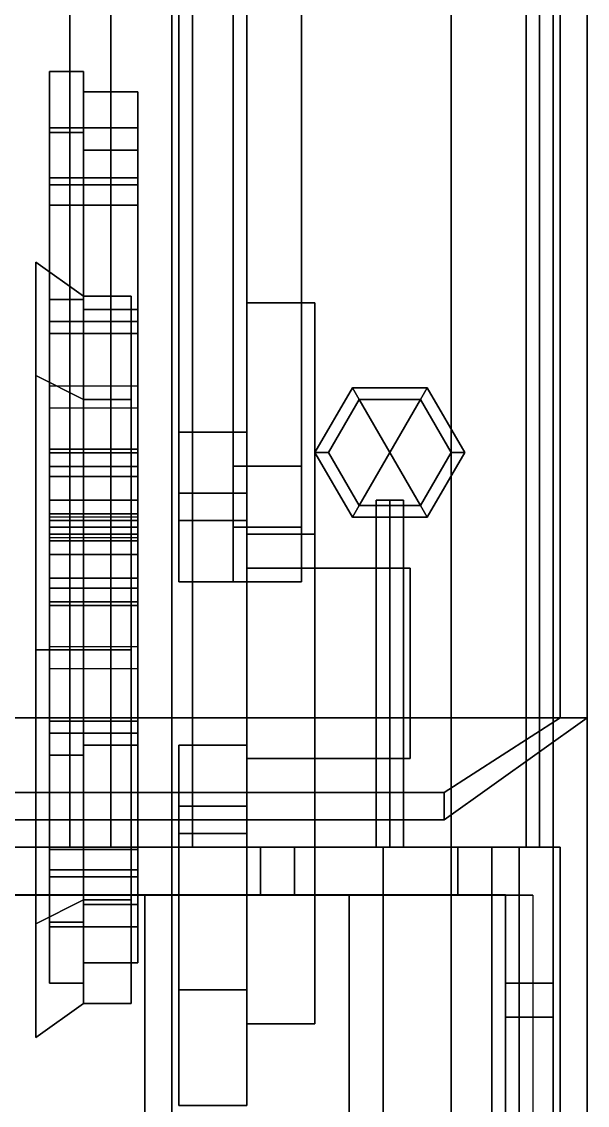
# Model space of a CAD drawing. Header units: millimetres. Extents: x -1.5 to 3, y -6.1 to 15.5.
# Drawn here: x 0.669 to 1.5, y -3.67 to -2.077 of the extents above; entities that cross this region are included whole.
import ezdxf

# ---------------------------------------------------------------- set-up
doc = ezdxf.new("R2010")
doc.units = ezdxf.units.MM
doc.layers.add('bars', color=3, linetype='Continuous')
doc.layers.add('wheels', color=2, linetype='Continuous')

msp = doc.modelspace()

# ---------------------------------------------------------------- linework, layer by layer
for points in [[(1.45, 5.07, 1.98), (1.45, -3.29, 1.98), (-1.45, -3.29, 1.98), (-1.45, 5.07, 1.98)], [(-1.45, 5.07, 2.07), (-1.45, -3.29, 2.07), (1.45, -3.29, 2.07), (1.45, 5.07, 2.07)], [(1.45, -3.29, 2.07), (1.45, -3.29, 1.98), (1.45, 5.07, 1.98), (1.45, 5.07, 2.07)], [(1.43, 4.59, 2.46), (1.41, 4.57, 2.44), (1.41, -3.29, 2.44), (1.43, -3.29, 2.46)], [(1.43, 4.59, 2.91), (1.41, 4.57, 2.89), (1.41, -3.29, 2.89), (1.43, -3.29, 2.91)], [(1.45, 4.57, 2.44), (1.43, 4.59, 2.46), (1.43, -3.29, 2.46), (1.45, -3.29, 2.44)], [(1.45, 4.57, 2.89), (1.43, 4.59, 2.91), (1.43, -3.29, 2.91), (1.45, -3.29, 2.89)], [(1.41, 4.57, 2.44), (1.43, 4.55, 2.42), (1.43, -3.29, 2.42), (1.41, -3.29, 2.44)], [(1.41, 4.57, 2.89), (1.43, 4.55, 2.87), (1.43, -3.29, 2.87), (1.41, -3.29, 2.89)], [(1.43, 4.55, 2.42), (1.45, 4.57, 2.44), (1.45, -3.29, 2.44), (1.43, -3.29, 2.42)], [(1.43, 4.55, 2.87), (1.45, 4.57, 2.89), (1.45, -3.29, 2.89), (1.43, -3.29, 2.87)], [(1.3, 3.9, -16.08), (1.3, -3.68, -16.08), (1.5, -3.88, -16.08), (1.5, 4.1, -16.08)], [(1.5, 4.1, -16.4), (1.5, -3.88, -16.4), (1.3, -3.68, -16.4), (1.3, 3.9, -16.4)], [(1.5, -3.88, -16.08), (1.5, -3.88, -16.4), (1.5, 4.1, -16.4), (1.5, 4.1, -16.08)], [(1.3, 3.9, -16.4), (1.3, -3.68, -16.4), (1.3, -3.68, -16.08), (1.3, 3.9, -16.08)], [(1.5, 3.27, -16.08), (1.5, -3.1, -16.08), (-1.5, -3.1, -16.08), (-1.5, 3.27, -16.08)], [(1.46, 3.27, -14.74), (-1.46, 3.27, -14.74), (-1.46, -3.1, -14.74), (1.46, -3.1, -14.74)], [(1.46, 3.27, -14.74), (1.46, -3.1, -14.74), (1.46, -3.1, -14.44), (1.46, 3.27, -14.44)], [(1.5, -3.1, -14.44), (1.5, -3.1, -16.08), (1.5, 3.27, -16.08), (1.5, 3.27, -14.44)], [(0.9, -1.34, -16.42), (0.9, -2.9, -16.42), (1, -2.9, -16.42), (1, -1.34, -16.42)], [(-0.74, -1.52, 3.91), (-0.74, -3.29, 3.91), (0.74, -3.29, 3.91), (0.74, -1.52, 3.91)], [(0.74, -3.29, 3.91), (0.8, -3.29, 3.88), (0.8, -1.52, 3.88), (0.74, -1.52, 3.91)], [(0.8, -1.52, 3.88), (0.8, -3.29, 3.88), (0.89, -3.29, 3.77), (0.89, -1.52, 3.77)], [(0.89, -3.29, 3.77), (0.92, -3.29, 3.67), (0.92, -1.52, 3.67), (0.89, -1.52, 3.77)], [(0.92, -3.29, 3.67), (0.92, -3.29, 2.07), (0.92, -1.52, 2.07), (0.92, -1.52, 3.67)], [(0.9, -1.56, -16.87), (0.9, -2.68, -16.87), (0.9, -2.68, -16.42), (0.9, -1.56, -16.42)], [(1, -1.56, -16.87), (1, -2.68, -16.87), (0.9, -2.68, -16.87), (0.9, -1.56, -16.87)], [(1, -2.68, -16.42), (1, -2.68, -16.87), (1, -1.56, -16.87), (1, -1.56, -16.42)], [(1.46, -1.57, -14.44), (1.46, -3.1, -14.44), (1.5, -3.1, -14.44), (1.5, -1.57, -14.44)], [(1.1, -2.83, -16.45), (1.1, -2.49, -16.45), (1, -2.49, -16.45), (1, -2.83, -16.45)], [(1, -2.83, -16.57), (1, -2.49, -16.51), (1.1, -2.49, -16.51), (1.1, -2.83, -16.57)], [(1.1, -2.49, -16.45), (1.1, -2.49, -16.51), (1, -2.49, -16.51), (1, -2.49, -16.45)], [(1.1, -2.83, -16.57), (1.1, -2.49, -16.51), (1.1, -2.49, -16.45), (1.1, -2.83, -16.45)], [(1.155, -2.6147, 2.4), (1.1, -2.71, 2.4), (1.1, -2.71, 2.66), (1.155, -2.6147, 2.66)], [(1.12, -2.71, 2.71), (1.165, -2.6321, 2.71), (1.155, -2.6147, 2.66), (1.1, -2.71, 2.66)], [(1.165, -2.6321, 2.35), (1.12, -2.71, 2.35), (1.1, -2.71, 2.4), (1.155, -2.6147, 2.4)], [(1.265, -2.6147, 2.4), (1.155, -2.6147, 2.4), (1.155, -2.6147, 2.66), (1.265, -2.6147, 2.66)], [(1.165, -2.6321, 2.71), (1.255, -2.6321, 2.71), (1.265, -2.6147, 2.66), (1.155, -2.6147, 2.66)], [(1.255, -2.6321, 2.35), (1.165, -2.6321, 2.35), (1.155, -2.6147, 2.4), (1.265, -2.6147, 2.4)], [(1.255, -2.6321, 2.71), (1.3, -2.71, 2.71), (1.32, -2.71, 2.66), (1.265, -2.6147, 2.66)], [(1.3, -2.71, 2.35), (1.255, -2.6321, 2.35), (1.265, -2.6147, 2.4), (1.32, -2.71, 2.4)], [(1.32, -2.71, 2.4), (1.265, -2.6147, 2.4), (1.265, -2.6147, 2.66), (1.32, -2.71, 2.66)], [(1.165, -2.6321, 2.71), (1.12, -2.71, 2.71), (1.12, -2.71, 2.83), (1.165, -2.6321, 2.83)], [(1.165, -2.6321, 1.39), (1.12, -2.71, 1.39), (1.12, -2.71, 2.35), (1.165, -2.6321, 2.35)], [(1.165, -2.7879, 2.83), (1.255, -2.6321, 2.83), (1.165, -2.6321, 2.83), (1.12, -2.71, 2.83)], [(1.165, -2.7879, 1.39), (1.12, -2.71, 1.39), (1.165, -2.6321, 1.39), (1.255, -2.7879, 1.39)], [(1.255, -2.6321, 2.71), (1.165, -2.6321, 2.71), (1.165, -2.6321, 2.83), (1.255, -2.6321, 2.83)], [(1.255, -2.6321, 1.39), (1.165, -2.6321, 1.39), (1.165, -2.6321, 2.35), (1.255, -2.6321, 2.35)], [(1.255, -2.7879, 2.83), (1.3, -2.71, 2.83), (1.255, -2.6321, 2.83), (1.165, -2.7879, 2.83)], [(1.255, -2.7879, 1.39), (1.165, -2.6321, 1.39), (1.255, -2.6321, 1.39), (1.3, -2.71, 1.39)], [(1.3, -2.71, 2.71), (1.255, -2.6321, 2.71), (1.255, -2.6321, 2.83), (1.3, -2.71, 2.83)], [(1.3, -2.71, 1.39), (1.255, -2.6321, 1.39), (1.255, -2.6321, 2.35), (1.3, -2.71, 2.35)], [(0.9, -2.68, -16.42), (0.9, -2.68, -16.87), (0.9, -2.77, -16.93), (0.9, -2.77, -16.42)], [(0.9, -2.77, -16.93), (0.9, -2.68, -16.87), (1, -2.68, -16.87), (1, -2.77, -16.93)], [(1, -2.77, -16.93), (1, -2.68, -16.87), (1, -2.68, -16.42), (1, -2.77, -16.42)], [(1.1, -2.71, 2.4), (1.155, -2.8053, 2.4), (1.155, -2.8053, 2.66), (1.1, -2.71, 2.66)], [(1.165, -2.7879, 2.71), (1.12, -2.71, 2.71), (1.1, -2.71, 2.66), (1.155, -2.8053, 2.66)], [(1.12, -2.71, 2.35), (1.165, -2.7879, 2.35), (1.155, -2.8053, 2.4), (1.1, -2.71, 2.4)], [(1.12, -2.71, 2.71), (1.165, -2.7879, 2.71), (1.165, -2.7879, 2.83), (1.12, -2.71, 2.83)], [(1.12, -2.71, 1.39), (1.165, -2.7879, 1.39), (1.165, -2.7879, 2.35), (1.12, -2.71, 2.35)], [(1.255, -2.7879, 2.71), (1.3, -2.71, 2.71), (1.3, -2.71, 2.83), (1.255, -2.7879, 2.83)], [(1.3, -2.71, 2.71), (1.255, -2.7879, 2.71), (1.265, -2.8053, 2.66), (1.32, -2.71, 2.66)], [(1.255, -2.7879, 1.39), (1.3, -2.71, 1.39), (1.3, -2.71, 2.35), (1.255, -2.7879, 2.35)], [(1.255, -2.7879, 2.35), (1.3, -2.71, 2.35), (1.32, -2.71, 2.4), (1.265, -2.8053, 2.4)], [(1.265, -2.8053, 2.4), (1.32, -2.71, 2.4), (1.32, -2.71, 2.66), (1.265, -2.8053, 2.66)], [(0.9, -2.77, -16.42), (0.9, -2.77, -16.93), (0.9, -2.81, -17.02), (0.9, -2.81, -16.42)], [(0.9, -2.81, -17.02), (0.9, -2.77, -16.93), (1, -2.77, -16.93), (1, -2.81, -17.02)], [(1, -2.81, -17.02), (1, -2.77, -16.93), (1, -2.77, -16.42), (1, -2.81, -16.42)], [(1.21, -2.78, 2.77), (1.19, -2.78, 2.75), (1.19, -3.29, 2.75), (1.21, -3.29, 2.77)], [(1.19, -2.78, 2.75), (1.21, -2.78, 2.73), (1.21, -3.29, 2.73), (1.19, -3.29, 2.75)], [(1.23, -2.78, 2.75), (1.21, -2.78, 2.77), (1.21, -3.29, 2.77), (1.23, -3.29, 2.75)], [(1.21, -2.78, 2.73), (1.23, -2.78, 2.75), (1.23, -3.29, 2.75), (1.21, -3.29, 2.73)], [(1.255, -2.7879, 2.71), (1.165, -2.7879, 2.71), (1.155, -2.8053, 2.66), (1.265, -2.8053, 2.66)], [(1.165, -2.7879, 2.35), (1.255, -2.7879, 2.35), (1.265, -2.8053, 2.4), (1.155, -2.8053, 2.4)], [(1.165, -2.7879, 2.71), (1.255, -2.7879, 2.71), (1.255, -2.7879, 2.83), (1.165, -2.7879, 2.83)], [(1.165, -2.7879, 1.39), (1.255, -2.7879, 1.39), (1.255, -2.7879, 2.35), (1.165, -2.7879, 2.35)], [(0.9, -2.81, -16.42), (0.9, -2.81, -17.02), (0.9, -2.9, -17.02), (0.9, -2.9, -16.42)], [(0.9, -2.9, -17.02), (0.9, -2.81, -17.02), (1, -2.81, -17.02), (1, -2.9, -17.02)], [(1, -2.9, -17.02), (1, -2.81, -17.02), (1, -2.81, -16.42), (1, -2.9, -16.42)], [(1.155, -2.8053, 2.4), (1.265, -2.8053, 2.4), (1.265, -2.8053, 2.66), (1.155, -2.8053, 2.66)], [(1, -2.83, -16.45), (1, -3.21, -16.45), (1.1, -3.21, -16.45), (1.1, -2.83, -16.45)], [(1.1, -2.83, -16.57), (1.1, -3.21, -16.57), (1, -3.21, -16.57), (1, -2.83, -16.57)], [(1.1, -3.21, -16.45), (1.1, -3.21, -16.57), (1.1, -2.83, -16.57), (1.1, -2.83, -16.45)], [(1.24, -2.88, -16.57), (1.24, -2.88, -16.75), (1, -2.88, -16.88), (1, -2.88, -16.57)], [(1.24, -2.88, -16.75), (1.24, -3.16, -16.75), (1, -3.16, -16.88), (1, -2.88, -16.88)], [(1.1, -2.88, -16.57), (1.1, -3.16, -16.57), (1.24, -3.16, -16.57), (1.24, -2.88, -16.57)], [(1.24, -3.16, -16.57), (1.24, -3.16, -16.75), (1.24, -2.88, -16.75), (1.24, -2.88, -16.57)], [(0.9, -2.9, -16.42), (0.9, -2.9, -17.02), (1, -2.9, -17.02), (1, -2.9, -16.42)], [(1.5, -3.1, -16.08), (1.29, -3.25, -16.08), (-1.29, -3.25, -16.08), (-1.5, -3.1, -16.08)], [(1.46, -3.1, -14.74), (-1.46, -3.1, -14.74), (-1.29, -3.21, -14.74), (1.29, -3.21, -14.74)], [(1.29, -3.25, -14.44), (1.29, -3.25, -16.08), (1.5, -3.1, -16.08), (1.5, -3.1, -14.44)], [(1.46, -3.1, -14.44), (1.46, -3.1, -14.74), (1.29, -3.21, -14.74), (1.29, -3.21, -14.44)], [(1.29, -3.25, -14.44), (1.5, -3.1, -14.44), (1.46, -3.1, -14.44), (1.29, -3.21, -14.44)], [(1, -3.14, -16.42), (1, -3.14, -17.02), (0.9, -3.14, -17.02), (0.9, -3.14, -16.42)], [(0.9, -3.14, -17.02), (0.9, -3.23, -17.02), (0.9, -3.23, -16.42), (0.9, -3.14, -16.42)], [(1, -3.14, -17.02), (1, -3.23, -17.02), (0.9, -3.23, -17.02), (0.9, -3.14, -17.02)], [(0.9, -3.14, -16.42), (0.9, -3.27, -16.42), (1, -3.27, -16.42), (1, -3.14, -16.42)], [(1, -3.23, -16.42), (1, -3.23, -17.02), (1, -3.14, -17.02), (1, -3.14, -16.42)], [(1, -3.16, -16.57), (1, -3.16, -16.88), (1.24, -3.16, -16.75), (1.24, -3.16, -16.57)], [(-1.29, -3.25, -14.44), (1.29, -3.25, -14.44), (1.29, -3.21, -14.44), (-1.29, -3.21, -14.44)], [(1.29, -3.21, -14.44), (1.29, -3.21, -14.74), (-1.29, -3.21, -14.74), (-1.29, -3.21, -14.44)], [(1.1, -3.21, -16.57), (1.1, -3.55, -16.51), (1, -3.55, -16.51), (1, -3.21, -16.57)], [(1, -3.21, -16.45), (1, -3.55, -16.45), (1.1, -3.55, -16.45), (1.1, -3.21, -16.45)], [(1.1, -3.55, -16.45), (1.1, -3.55, -16.51), (1.1, -3.21, -16.57), (1.1, -3.21, -16.45)], [(0.9, -3.23, -17.02), (0.9, -3.27, -16.93), (0.9, -3.27, -16.42), (0.9, -3.23, -16.42)], [(1, -3.23, -17.02), (1, -3.27, -16.93), (0.9, -3.27, -16.93), (0.9, -3.23, -17.02)], [(1, -3.27, -16.42), (1, -3.27, -16.93), (1, -3.23, -17.02), (1, -3.23, -16.42)], [(-1.29, -3.25, -14.44), (-1.29, -3.25, -16.08), (1.29, -3.25, -16.08), (1.29, -3.25, -14.44)], [(0.9, -3.27, -16.93), (0.9, -3.5, -16.8), (0.9, -3.5, -16.46), (0.9, -3.27, -16.42)], [(1, -3.27, -16.93), (1, -3.5, -16.8), (0.9, -3.5, -16.8), (0.9, -3.27, -16.93)], [(0.9, -3.27, -16.42), (0.9, -3.5, -16.46), (1, -3.5, -16.46), (1, -3.27, -16.42)], [(1, -3.5, -16.46), (1, -3.5, -16.8), (1, -3.27, -16.93), (1, -3.27, -16.42)], [(1.45, -3.29, 1.98), (1.45, -3.29, 1.87), (-1.45, -3.29, 1.87), (-1.45, -3.29, 1.98)], [(1.45, -3.29, 1.87), (1.45, -5.18, 1.87), (-1.45, -5.18, 1.87), (-1.45, -3.29, 1.87)], [(0.89, -3.29, 4.33), (1.2, -3.29, 4.1), (-1.2, -3.29, 4.1), (-0.89, -3.29, 4.33)], [(-0.74, -3.29, 3.91), (-1.2, -3.29, 4.1), (1.2, -3.29, 4.1), (0.74, -3.29, 3.91)], [(0.56, -3.29, 4.47), (0.89, -3.29, 4.33), (-0.89, -3.29, 4.33), (-0.56, -3.29, 4.47)], [(0.56, -3.29, 4.47), (0.56, -6.01, 4.47), (0.89, -6.01, 4.33), (0.89, -3.29, 4.33)], [(1.2, -3.29, 4.1), (0.8, -3.29, 3.88), (0.74, -3.29, 3.91), (1.2, -3.29, 4.1)], [(1.2, -3.29, 4.1), (1.4, -3.29, 3.89), (0.89, -3.29, 3.77), (0.8, -3.29, 3.88)], [(0.89, -3.29, 4.33), (0.89, -6.01, 4.33), (1.2, -6.01, 4.1), (1.2, -3.29, 4.1)], [(1.4, -3.29, 3.89), (1.45, -3.29, 3.74), (0.92, -3.29, 3.67), (0.89, -3.29, 3.77)], [(1.02, -3.29, 3.6), (1.02, -3.29, 2.95), (0.92, -3.29, 2.95), (0.92, -3.29, 3.67)], [(1.45, -3.29, 3.74), (1.45, -3.29, 3.6), (0.92, -3.29, 3.6), (0.92, -3.29, 3.67)], [(1.45, -3.29, 2.95), (1.45, -3.29, 2.07), (0.92, -3.29, 2.07), (0.92, -3.29, 2.95)], [(1.02, -3.29, 3.02), (1.02, -3.29, 3.53), (1.02, -3.36, 3.53), (1.02, -3.36, 3.02)], [(1.02, -3.29, 3.02), (1.07, -3.29, 2.95), (1.02, -3.29, 2.95), (1.02, -3.29, 3.02)], [(1.02, -3.36, 3.02), (1.07, -3.36, 2.95), (1.07, -3.29, 2.95), (1.02, -3.29, 3.02)], [(1.02, -3.29, 3.53), (1.07, -3.29, 3.6), (1.07, -3.36, 3.6), (1.02, -3.36, 3.53)], [(1.02, -3.29, 3.53), (1.02, -3.29, 3.6), (1.07, -3.29, 3.6), (1.02, -3.29, 3.53)], [(1.31, -3.29, 2.95), (1.07, -3.29, 2.95), (1.07, -3.36, 2.95), (1.31, -3.36, 2.95)], [(1.07, -3.29, 3.6), (1.31, -3.29, 3.6), (1.31, -3.36, 3.6), (1.07, -3.36, 3.6)], [(1.2, -3.29, 4.1), (1.2, -6.01, 4.1), (1.4, -6.01, 3.89), (1.4, -3.29, 3.89)], [(1.36, -3.29, 3.02), (1.36, -3.29, 2.95), (1.31, -3.29, 2.95), (1.36, -3.29, 3.02)], [(1.36, -3.29, 3.02), (1.31, -3.29, 2.95), (1.31, -3.36, 2.95), (1.36, -3.36, 3.02)], [(1.36, -3.36, 3.53), (1.31, -3.36, 3.6), (1.31, -3.29, 3.6), (1.36, -3.29, 3.53)], [(1.36, -3.29, 3.53), (1.31, -3.29, 3.6), (1.36, -3.29, 3.6), (1.36, -3.29, 3.53)], [(1.36, -3.36, 3.53), (1.36, -3.29, 3.53), (1.36, -3.29, 3.02), (1.36, -3.36, 3.02)], [(1.36, -3.29, 2.95), (1.36, -3.29, 3.6), (1.45, -3.29, 3.6), (1.45, -3.29, 2.95)], [(1.4, -3.29, 3.89), (1.4, -6.01, 3.89), (1.46, -6.01, 3.74), (1.46, -3.29, 3.74)], [(1.4, -3.29, 3.89), (1.46, -3.29, 3.74), (1.45, -3.29, 3.74), (1.4, -3.29, 3.89)], [(1.45, -3.29, 1.87), (1.45, -3.29, 2.97), (1.45, -5.18, 2.97), (1.45, -5.18, 1.87)], [(1.45, -3.29, 3.62), (1.45, -3.29, 3.74), (1.45, -5.18, 3.74), (1.45, -5.18, 3.62)], [(1.45, -3.29, 2.97), (1.45, -3.29, 3.62), (1.45, -3.49, 3.62), (1.45, -3.49, 2.97)], [(1.46, -6.01, 3.74), (1.45, -5.18, 3.74), (1.45, -3.29, 3.74), (1.46, -3.29, 3.74)], [(-1.36, -3.3607, 3.89), (-1.42, -3.3607, 3.74), (1.42, -3.3607, 3.74), (1.36, -3.3607, 3.89)], [(-1.38, -3.36, 1.94), (-1.38, -5.18, 1.94), (1.38, -5.18, 1.94), (1.38, -3.36, 1.94)], [(1.38, -3.36, 1.94), (1.38, -3.36, 2.95), (-1.38, -3.36, 2.95), (-1.38, -3.36, 1.94)], [(1.38, -3.36, 3.6), (1.38, -3.36, 3.74), (-1.38, -3.36, 3.74), (-1.38, -3.36, 3.6)], [(-1.15, -3.3607, 4.1), (-1.36, -3.3607, 3.89), (1.36, -3.3607, 3.89), (1.15, -3.3607, 4.1)], [(-0.85, -3.3607, 4.31), (-1.15, -3.3607, 4.1), (1.15, -3.3607, 4.1), (0.85, -3.3607, 4.31)], [(1.02, -3.36, 2.95), (1.02, -3.36, 3.6), (-1.02, -3.36, 3.6), (-1.02, -3.36, 2.95)], [(-0.54, -3.3607, 4.44), (-0.85, -3.3607, 4.31), (0.85, -3.3607, 4.31), (0.54, -3.3607, 4.44)], [(0.85, -3.3607, 4.31), (0.85, -6.01, 4.31), (0.54, -6.01, 4.44), (0.54, -3.3607, 4.44)], [(1.15, -3.3607, 4.1), (1.15, -6.01, 4.1), (0.85, -6.01, 4.31), (0.85, -3.3607, 4.31)], [(1.02, -3.36, 3.02), (1.02, -3.36, 2.95), (1.07, -3.36, 2.95), (1.02, -3.36, 3.02)], [(1.02, -3.36, 3.53), (1.07, -3.36, 3.6), (1.02, -3.36, 3.6), (1.02, -3.36, 3.53)], [(1.36, -3.3607, 3.89), (1.36, -6.01, 3.89), (1.15, -6.01, 4.1), (1.15, -3.3607, 4.1)], [(1.36, -3.36, 3.02), (1.31, -3.36, 2.95), (1.36, -3.36, 2.95), (1.36, -3.36, 3.02)], [(1.36, -3.36, 3.53), (1.36, -3.36, 3.6), (1.31, -3.36, 3.6), (1.36, -3.36, 3.53)], [(1.38, -3.36, 2.95), (1.38, -3.36, 3.6), (1.36, -3.36, 3.6), (1.36, -3.36, 2.95)], [(1.42, -3.3607, 3.74), (1.42, -6.01, 3.74), (1.36, -6.01, 3.89), (1.36, -3.3607, 3.89)], [(1.38, -5.18, 1.94), (1.38, -5.18, 2.97), (1.38, -3.36, 2.97), (1.38, -3.36, 1.94)], [(1.38, -5.18, 3.62), (1.38, -5.18, 3.74), (1.38, -3.36, 3.74), (1.38, -3.36, 3.62)], [(1.38, -3.49, 2.97), (1.38, -3.49, 3.62), (1.38, -3.36, 3.62), (1.38, -3.36, 2.97)], [(0.9, -3.5, -16.46), (0.9, -3.5, -16.8), (0.9, -3.67, -16.76), (0.9, -3.67, -16.5)], [(0.9, -3.67, -16.76), (0.9, -3.5, -16.8), (1, -3.5, -16.8), (1, -3.67, -16.76)], [(1, -3.67, -16.5), (1, -3.5, -16.46), (0.9, -3.5, -16.46), (0.9, -3.67, -16.5)], [(1, -3.67, -16.76), (1, -3.5, -16.8), (1, -3.5, -16.46), (1, -3.67, -16.5)], [(1.45, -3.49, 3.04), (1.45, -3.49, 3.55), (1.38, -3.49, 3.55), (1.38, -3.49, 3.04)], [(1.38, -3.49, 3.55), (1.38, -3.54, 3.62), (1.38, -3.49, 3.62), (1.38, -3.49, 3.55)], [(1.45, -3.49, 3.55), (1.45, -3.54, 3.62), (1.38, -3.54, 3.62), (1.38, -3.49, 3.55)], [(1.38, -3.49, 3.04), (1.38, -3.49, 2.97), (1.38, -3.54, 2.97), (1.38, -3.49, 3.04)], [(1.38, -3.49, 3.04), (1.38, -3.54, 2.97), (1.45, -3.54, 2.97), (1.45, -3.49, 3.04)], [(1.45, -3.49, 3.55), (1.45, -3.49, 3.62), (1.45, -3.54, 3.62), (1.45, -3.49, 3.55)], [(1.45, -3.49, 3.04), (1.45, -3.54, 2.97), (1.45, -3.49, 2.97), (1.45, -3.49, 3.04)], [(1, -3.55, -16.45), (1, -3.55, -16.51), (1.1, -3.55, -16.51), (1.1, -3.55, -16.45)], [(1.45, -4.03, 2.97), (1.45, -3.54, 2.97), (1.38, -3.54, 2.97), (1.38, -4.03, 2.97)], [(1.45, -3.54, 3.62), (1.45, -4.03, 3.62), (1.38, -4.03, 3.62), (1.38, -3.54, 3.62)]]:
    msp.add_3dface(points)
at = {"layer": 'bars'}
for points in [[(0.98, -1.47, 0.2), (0.98, -2.73, 0.2), (0.98, -2.73, 0.31), (0.98, -1.47, 0.31)], [(0.98, -1.47, 0.31), (0.98, -2.73, 0.31), (1.08, -2.73, 0.31), (1.08, -1.47, 0.31)], [(1.08, -1.47, 0.2), (1.08, -2.73, 0.2), (0.98, -2.73, 0.2), (0.98, -1.47, 0.2)], [(1.08, -2.73, 0.31), (1.08, -2.73, 0.2), (1.08, -1.47, 0.2), (1.08, -1.47, 0.31)], [(0.98, -2.73, 0.2), (0.98, -2.82, 0.17), (0.98, -2.82, 0.34), (0.98, -2.73, 0.31)], [(1.08, -2.73, 0.2), (1.08, -2.82, 0.17), (0.98, -2.82, 0.17), (0.98, -2.73, 0.2)], [(0.98, -2.73, 0.31), (0.98, -2.82, 0.34), (1.08, -2.82, 0.34), (1.08, -2.73, 0.31)], [(1.08, -2.82, 0.34), (1.08, -2.82, 0.17), (1.08, -2.73, 0.2), (1.08, -2.73, 0.31)], [(0.98, -2.9, 0.31), (0.98, -2.82, 0.34), (0.98, -2.82, 0.17), (0.98, -2.9, 0.2)], [(0.98, -2.9, 0.2), (0.98, -2.82, 0.17), (1.08, -2.82, 0.17), (1.08, -2.9, 0.2)], [(1.08, -2.9, 0.31), (1.08, -2.82, 0.34), (0.98, -2.82, 0.34), (0.98, -2.9, 0.31)], [(1.08, -2.82, 0.17), (1.08, -2.82, 0.34), (1.08, -2.9, 0.31), (1.08, -2.9, 0.2)], [(1.08, -2.9, 0.2), (1.08, -2.9, 0.31), (0.98, -2.9, 0.31), (0.98, -2.9, 0.2)]]:
    msp.add_3dface(points, dxfattribs=at)
at = {"layer": 'wheels'}
for points in [[(0.71, -2.15, 0.65), (0.71, -2.2398, 0.985), (0.76, -2.2398, 0.985), (0.76, -2.15, 0.65)], [(0.71, -2.2327, 0.6601), (0.71, -2.3064, 0.9349), (0.71, -2.2398, 0.985), (0.71, -2.15, 0.65)], [(0.71, -2.2398, 0.315), (0.71, -2.15, 0.65), (0.76, -2.15, 0.65), (0.76, -2.2398, 0.315)], [(0.71, -2.3064, 0.3651), (0.71, -2.2327, 0.6399), (0.71, -2.15, 0.65), (0.71, -2.2398, 0.315)], [(0.71, -2.2327, 0.6399), (0.71, -2.2327, 0.6601), (0.71, -2.15, 0.65)], [(0.76, -2.15, 0.65), (0.76, -2.2398, 0.985), (0.76, -2.2657, 0.97), (0.76, -2.18, 0.65)], [(0.76, -2.2398, 0.315), (0.76, -2.15, 0.65), (0.76, -2.18, 0.65), (0.76, -2.2657, 0.33)], [(0.76, -2.18, 0.65), (0.76, -2.2657, 0.97), (0.84, -2.2657, 0.97), (0.84, -2.18, 0.65)], [(0.76, -2.2657, 0.33), (0.76, -2.18, 0.65), (0.84, -2.18, 0.65), (0.84, -2.2657, 0.33)], [(0.84, -2.18, 0.65), (0.84, -2.2657, 0.97), (0.84, -2.3064, 0.9349), (0.84, -2.2327, 0.6601)], [(0.84, -2.2657, 0.33), (0.84, -2.18, 0.65), (0.84, -2.2327, 0.6399), (0.84, -2.3064, 0.3651)], [(0.84, -2.18, 0.65), (0.84, -2.18, 0.65), (0.84, -2.2327, 0.6601), (0.84, -2.2327, 0.6399)], [(0.71, -2.3064, 0.9349), (0.71, -2.2327, 0.6601), (0.84, -2.2327, 0.6601), (0.84, -2.3064, 0.9349)], [(0.71, -2.2327, 0.6399), (0.71, -2.3064, 0.3651), (0.84, -2.3064, 0.3651), (0.84, -2.2327, 0.6399)], [(0.71, -2.7053, 0.6301), (0.71, -2.2327, 0.6399), (0.84, -2.2327, 0.6399), (0.84, -2.7053, 0.6301)], [(0.71, -2.7053, 0.6699), (0.71, -2.2327, 0.6601), (0.71, -2.2327, 0.6399), (0.71, -2.7053, 0.6301)], [(0.84, -2.7053, 0.6699), (0.84, -2.2327, 0.6601), (0.71, -2.2327, 0.6601), (0.71, -2.7053, 0.6699)], [(0.71, -2.2398, 0.985), (0.71, -2.485, 1.2302), (0.76, -2.485, 1.2302), (0.76, -2.2398, 0.985)], [(0.71, -2.3164, 0.9524), (0.71, -2.3464, 0.9824), (0.71, -2.485, 1.2302), (0.71, -2.2398, 0.985)], [(0.71, -2.485, 0.0698), (0.71, -2.2398, 0.315), (0.76, -2.2398, 0.315), (0.76, -2.485, 0.0698)], [(0.71, -2.5176, 0.1464), (0.71, -2.3164, 0.3476), (0.71, -2.2398, 0.315), (0.71, -2.485, 0.0698)], [(0.71, -2.3164, 0.3476), (0.71, -2.3064, 0.3651), (0.71, -2.2398, 0.315)], [(0.71, -2.3064, 0.9349), (0.71, -2.3164, 0.9524), (0.71, -2.2398, 0.985)], [(0.76, -2.2398, 0.985), (0.76, -2.485, 1.2302), (0.76, -2.5, 1.2043), (0.76, -2.2657, 0.97)], [(0.76, -2.485, 0.0698), (0.76, -2.2398, 0.315), (0.76, -2.2657, 0.33), (0.76, -2.5, 0.0957)], [(0.84, -2.2327, 0.6399), (0.84, -2.2327, 0.6601), (0.84, -2.7053, 0.6699), (0.84, -2.7053, 0.6301)], [(0.76, -2.5, 0.0957), (0.76, -2.2657, 0.33), (0.84, -2.2657, 0.33), (0.84, -2.5, 0.0957)], [(0.76, -2.2657, 0.97), (0.76, -2.5, 1.2043), (0.84, -2.5, 1.2043), (0.84, -2.2657, 0.97)], [(0.84, -2.5, 0.0957), (0.84, -2.2657, 0.33), (0.84, -2.3164, 0.3476), (0.84, -2.5176, 0.1464)], [(0.84, -2.2657, 0.33), (0.84, -2.2657, 0.33), (0.84, -2.3064, 0.3651), (0.84, -2.3164, 0.3476)], [(0.84, -2.2657, 0.97), (0.84, -2.5, 1.2043), (0.84, -2.3464, 0.9824), (0.84, -2.3164, 0.9524)], [(0.84, -2.2657, 0.97), (0.84, -2.2657, 0.97), (0.84, -2.3164, 0.9524), (0.84, -2.3064, 0.9349)], [(0.71, -2.7107, 0.6901), (0.71, -2.3064, 0.9349), (0.84, -2.3064, 0.9349), (0.84, -2.7107, 0.6901)], [(0.71, -2.7306, 0.7246), (0.71, -2.3164, 0.9524), (0.71, -2.3064, 0.9349), (0.71, -2.7107, 0.6901)], [(0.71, -2.7107, 0.6099), (0.71, -2.3064, 0.3651), (0.71, -2.3164, 0.3476), (0.71, -2.7306, 0.5754)], [(0.84, -2.7107, 0.6099), (0.84, -2.3064, 0.3651), (0.71, -2.3064, 0.3651), (0.71, -2.7107, 0.6099)], [(0.84, -2.3064, 0.9349), (0.84, -2.3164, 0.9524), (0.84, -2.7306, 0.7246), (0.84, -2.7107, 0.6901)], [(0.84, -2.3164, 0.3476), (0.84, -2.3064, 0.3651), (0.84, -2.7107, 0.6099), (0.84, -2.7306, 0.5754)], [(0.71, -2.3164, 0.3476), (0.71, -2.5176, 0.1464), (0.84, -2.5176, 0.1464), (0.84, -2.3164, 0.3476)], [(0.84, -2.7306, 0.7246), (0.84, -2.3164, 0.9524), (0.71, -2.3164, 0.9524), (0.71, -2.7306, 0.7246)], [(0.71, -2.7306, 0.5754), (0.71, -2.3164, 0.3476), (0.84, -2.3164, 0.3476), (0.84, -2.7306, 0.5754)], [(0.71, -2.3464, 0.9824), (0.71, -2.3164, 0.9524), (0.84, -2.3164, 0.9524), (0.84, -2.3464, 0.9824)], [(0.71, -3.2936, 0.9824), (0.71, -2.3464, 0.9824), (0.84, -2.3464, 0.9824), (0.84, -3.2936, 0.9824)], [(0.71, -3.2936, 0.9824), (0.71, -3.155, 1.2302), (0.71, -2.485, 1.2302), (0.71, -2.3464, 0.9824)], [(0.84, -2.5, 1.2043), (0.84, -3.14, 1.2043), (0.84, -3.2936, 0.9824), (0.84, -2.3464, 0.9824)], [(0.69, -3.4031, -16.3769), (0.69, -2.43, -16.78), (0.69, -2.5969, -17.1831), (0.69, -3.57, -16.78)], [(0.76, -2.48, -16.78), (0.76, -2.6323, -17.1477), (0.69, -2.5969, -17.1831), (0.69, -2.43, -16.78)], [(0.69, -3, -16.21), (0.69, -2.5969, -16.3769), (0.69, -2.43, -16.78), (0.69, -3.4031, -16.3769)], [(0.76, -2.6323, -16.4123), (0.76, -2.48, -16.78), (0.69, -2.43, -16.78), (0.69, -2.5969, -16.3769)], [(0.71, -2.82, -0.02), (0.71, -2.485, 0.0698), (0.76, -2.485, 0.0698), (0.76, -2.82, -0.02)], [(0.71, -2.8099, 0.0627), (0.71, -2.5351, 0.1364), (0.71, -2.485, 0.0698), (0.71, -2.82, -0.02)], [(0.71, -2.5351, 0.1364), (0.71, -2.5176, 0.1464), (0.71, -2.485, 0.0698)], [(0.71, -2.485, 1.2302), (0.71, -2.82, 1.32), (0.76, -2.82, 1.32), (0.76, -2.485, 1.2302)], [(0.71, -3.155, 1.2302), (0.71, -2.82, 1.32), (0.71, -2.82, 1.32), (0.71, -2.485, 1.2302)], [(0.83, -2.48, -16.78), (0.83, -2.6323, -17.1477), (0.76, -2.6323, -17.1477), (0.76, -2.48, -16.78)], [(0.83, -2.6323, -16.4123), (0.83, -2.48, -16.78), (0.76, -2.48, -16.78), (0.76, -2.6323, -16.4123)], [(0.76, -2.485, 1.2302), (0.76, -2.82, 1.32), (0.76, -2.82, 1.29), (0.76, -2.5, 1.2043)], [(0.76, -2.82, -0.02), (0.76, -2.485, 0.0698), (0.76, -2.5, 0.0957), (0.76, -2.82, 0.01)], [(0.83, -2.48, -16.78), (0.83, -3.3677, -16.4123), (0.83, -3.52, -16.78), (0.83, -2.6323, -17.1477)], [(0.83, -2.6323, -16.4123), (0.83, -3, -16.26), (0.83, -3.3677, -16.4123), (0.83, -2.48, -16.78)], [(0.76, -2.5, 1.2043), (0.76, -2.82, 1.29), (0.84, -2.82, 1.29), (0.84, -2.5, 1.2043)], [(0.76, -2.82, 0.01), (0.76, -2.5, 0.0957), (0.84, -2.5, 0.0957), (0.84, -2.82, 0.01)], [(0.84, -2.82, 0.01), (0.84, -2.5, 0.0957), (0.84, -2.5351, 0.1364), (0.84, -2.8099, 0.0627)], [(0.84, -2.5, 0.0957), (0.84, -2.5, 0.0957), (0.84, -2.5176, 0.1464), (0.84, -2.5351, 0.1364)], [(0.84, -2.82, 1.29), (0.84, -2.82, 1.29), (0.84, -3.14, 1.2043), (0.84, -2.5, 1.2043)], [(0.71, -2.7454, 0.5606), (0.71, -2.5176, 0.1464), (0.71, -2.5351, 0.1364), (0.71, -2.7799, 0.5407)], [(0.84, -2.7454, 0.5606), (0.84, -2.5176, 0.1464), (0.71, -2.5176, 0.1464), (0.71, -2.7454, 0.5606)], [(0.84, -2.5351, 0.1364), (0.84, -2.5176, 0.1464), (0.84, -2.7454, 0.5606), (0.84, -2.7799, 0.5407)], [(0.71, -2.7799, 0.5407), (0.71, -2.5351, 0.1364), (0.84, -2.5351, 0.1364), (0.84, -2.7799, 0.5407)], [(0.71, -2.5351, 0.1364), (0.71, -2.8099, 0.0627), (0.84, -2.8099, 0.0627), (0.84, -2.5351, 0.1364)], [(0.69, -3.57, -16.78), (0.69, -2.5969, -17.1831), (0.69, -3, -17.35), (0.69, -3.4031, -17.1831)], [(0.76, -2.6323, -17.1477), (0.76, -3, -17.3), (0.69, -3, -17.35), (0.69, -2.5969, -17.1831)], [(0.76, -3, -16.26), (0.76, -2.6323, -16.4123), (0.69, -2.5969, -16.3769), (0.69, -3, -16.21)], [(0.71, -2.7454, 0.7394), (0.71, -2.6118, 0.9824), (0.84, -2.6118, 0.9824), (0.84, -2.7454, 0.7394)], [(0.71, -2.7799, 0.7593), (0.71, -2.6448, 0.9824), (0.71, -2.6118, 0.9824), (0.71, -2.7454, 0.7394)], [(0.84, -2.6118, 0.9824), (0.84, -2.6448, 0.9824), (0.84, -2.7799, 0.7593), (0.84, -2.7454, 0.7394)], [(0.83, -2.6323, -17.1477), (0.83, -3, -17.3), (0.76, -3, -17.3), (0.76, -2.6323, -17.1477)], [(0.83, -3, -16.26), (0.83, -2.6323, -16.4123), (0.76, -2.6323, -16.4123), (0.76, -3, -16.26)], [(0.83, -2.6323, -17.1477), (0.83, -3.52, -16.78), (0.83, -3.3677, -17.1477), (0.83, -3, -17.3)], [(0.84, -2.7799, 0.7593), (0.84, -2.6448, 0.9824), (0.71, -2.6448, 0.9824), (0.71, -2.7799, 0.7593)], [(0.71, -2.7053, 0.6301), (0.71, -2.9293, 0.6901), (0.71, -2.9094, 0.7246), (0.71, -2.7053, 0.6699)], [(0.71, -2.7107, 0.6099), (0.71, -2.9347, 0.6699), (0.71, -2.9293, 0.6901), (0.71, -2.7053, 0.6301)], [(0.71, -2.7053, 0.6699), (0.71, -2.9094, 0.7246), (0.71, -2.8946, 0.7394), (0.71, -2.7107, 0.6901)], [(0.71, -2.7053, 0.6699), (0.71, -2.7107, 0.6901), (0.84, -2.7107, 0.6901), (0.84, -2.7053, 0.6699)], [(0.71, -2.7107, 0.6099), (0.71, -2.7053, 0.6301), (0.84, -2.7053, 0.6301), (0.84, -2.7107, 0.6099)], [(0.84, -2.9293, 0.6099), (0.84, -2.7053, 0.6699), (0.84, -2.7107, 0.6901), (0.84, -2.9347, 0.6301)], [(0.84, -2.9094, 0.5754), (0.84, -2.7053, 0.6301), (0.84, -2.7053, 0.6699), (0.84, -2.9293, 0.6099)], [(0.84, -2.8946, 0.5606), (0.84, -2.7107, 0.6099), (0.84, -2.7053, 0.6301), (0.84, -2.9094, 0.5754)], [(0.71, -2.7107, 0.6901), (0.71, -2.8946, 0.7394), (0.71, -2.8601, 0.7593), (0.71, -2.7306, 0.7246)], [(0.71, -2.7306, 0.5754), (0.71, -2.9347, 0.6301), (0.71, -2.9347, 0.6699), (0.71, -2.7107, 0.6099)], [(0.84, -2.9347, 0.6301), (0.84, -2.7107, 0.6901), (0.84, -2.7306, 0.7246), (0.84, -2.9347, 0.6699)], [(0.84, -2.8601, 0.5407), (0.84, -2.7306, 0.5754), (0.84, -2.7107, 0.6099), (0.84, -2.8946, 0.5606)], [(0.71, -2.7306, 0.7246), (0.71, -2.8601, 0.7593), (0.71, -2.8399, 0.7647), (0.71, -2.7454, 0.7394)], [(0.71, -2.7454, 0.5606), (0.71, -2.9293, 0.6099), (0.71, -2.9347, 0.6301), (0.71, -2.7306, 0.5754)], [(0.71, -2.7306, 0.7246), (0.71, -2.7454, 0.7394), (0.84, -2.7454, 0.7394), (0.84, -2.7306, 0.7246)], [(0.71, -2.7454, 0.5606), (0.71, -2.7306, 0.5754), (0.84, -2.7306, 0.5754), (0.84, -2.7454, 0.5606)], [(0.84, -2.9347, 0.6699), (0.84, -2.7306, 0.7246), (0.84, -2.7454, 0.7394), (0.84, -2.9293, 0.6901)], [(0.84, -2.8399, 0.5353), (0.84, -2.7454, 0.5606), (0.84, -2.7306, 0.5754), (0.84, -2.8601, 0.5407)], [(0.71, -2.7454, 0.7394), (0.71, -2.8399, 0.7647), (0.71, -2.8001, 0.7647), (0.71, -2.7799, 0.7593)], [(0.71, -2.7799, 0.5407), (0.71, -2.9094, 0.5754), (0.71, -2.9293, 0.6099), (0.71, -2.7454, 0.5606)], [(0.84, -2.9293, 0.6901), (0.84, -2.7454, 0.7394), (0.84, -2.7799, 0.7593), (0.84, -2.9094, 0.7246)], [(0.84, -2.8001, 0.5353), (0.84, -2.7799, 0.5407), (0.84, -2.7454, 0.5606), (0.84, -2.8399, 0.5353)], [(0.71, -2.8001, 0.5353), (0.71, -2.7799, 0.5407), (0.84, -2.7799, 0.5407), (0.84, -2.8001, 0.5353)], [(0.71, -2.8001, 0.5353), (0.71, -2.8946, 0.5606), (0.71, -2.9094, 0.5754), (0.71, -2.7799, 0.5407)], [(0.71, -2.7799, 0.7593), (0.71, -2.8001, 0.7647), (0.84, -2.8001, 0.7647), (0.84, -2.7799, 0.7593)], [(0.84, -2.9094, 0.7246), (0.84, -2.7799, 0.7593), (0.84, -2.8001, 0.7647), (0.84, -2.8946, 0.7394)], [(0.71, -2.8399, 0.7647), (0.71, -2.8354, 0.9824), (0.71, -2.8046, 0.9824), (0.71, -2.8001, 0.7647)], [(0.71, -2.8001, 0.7647), (0.71, -2.8046, 0.9824), (0.84, -2.8046, 0.9824), (0.84, -2.8001, 0.7647)], [(0.71, -2.8001, 0.5353), (0.71, -2.8099, 0.0627), (0.71, -2.8301, 0.0627), (0.71, -2.8399, 0.5353)], [(0.84, -2.8001, 0.5353), (0.84, -2.8099, 0.0627), (0.71, -2.8099, 0.0627), (0.71, -2.8001, 0.5353)], [(0.71, -2.8399, 0.5353), (0.71, -2.8601, 0.5407), (0.71, -2.8946, 0.5606), (0.71, -2.8001, 0.5353)], [(0.84, -2.8046, 0.9824), (0.84, -2.8354, 0.9824), (0.84, -2.8399, 0.7647), (0.84, -2.8001, 0.7647)], [(0.84, -2.8301, 0.0627), (0.84, -2.8099, 0.0627), (0.84, -2.8001, 0.5353), (0.84, -2.8399, 0.5353)], [(0.84, -2.8946, 0.7394), (0.84, -2.8001, 0.7647), (0.84, -2.8399, 0.7647), (0.84, -2.8601, 0.7593)], [(0.71, -2.8301, 0.0627), (0.71, -2.8099, 0.0627), (0.71, -2.82, -0.02)], [(0.84, -2.82, 0.01), (0.84, -2.82, 0.01), (0.84, -2.8099, 0.0627), (0.84, -2.8301, 0.0627)], [(0.71, -3.155, 0.0698), (0.71, -2.82, -0.02), (0.76, -2.82, -0.02), (0.76, -3.155, 0.0698)], [(0.71, -3.1049, 0.1364), (0.71, -2.8301, 0.0627), (0.71, -2.82, -0.02), (0.71, -3.155, 0.0698)], [(0.71, -2.82, 1.32), (0.71, -3.155, 1.2302), (0.76, -3.155, 1.2302), (0.76, -2.82, 1.32)], [(0.71, -2.8399, 0.5353), (0.71, -2.8301, 0.0627), (0.84, -2.8301, 0.0627), (0.84, -2.8399, 0.5353)], [(0.71, -2.8301, 0.0627), (0.71, -3.1049, 0.1364), (0.84, -3.1049, 0.1364), (0.84, -2.8301, 0.0627)], [(0.84, -2.8399, 0.7647), (0.84, -2.8354, 0.9824), (0.71, -2.8354, 0.9824), (0.71, -2.8399, 0.7647)], [(0.76, -2.82, 1.29), (0.76, -3.14, 1.2043), (0.84, -3.14, 1.2043), (0.84, -2.82, 1.29)], [(0.76, -2.82, 1.32), (0.76, -3.155, 1.2302), (0.76, -3.14, 1.2043), (0.76, -2.82, 1.29)], [(0.76, -3.14, 0.0957), (0.76, -2.82, 0.01), (0.84, -2.82, 0.01), (0.84, -3.14, 0.0957)], [(0.76, -3.155, 0.0698), (0.76, -2.82, -0.02), (0.76, -2.82, 0.01), (0.76, -3.14, 0.0957)], [(0.84, -3.14, 0.0957), (0.84, -2.82, 0.01), (0.84, -2.8301, 0.0627), (0.84, -3.1049, 0.1364)], [(0.71, -2.8601, 0.5407), (0.71, -2.8399, 0.5353), (0.84, -2.8399, 0.5353), (0.84, -2.8601, 0.5407)], [(0.71, -2.8399, 0.7647), (0.71, -2.8601, 0.7593), (0.84, -2.8601, 0.7593), (0.84, -2.8399, 0.7647)], [(0.84, -2.8601, 0.5407), (0.84, -3.1049, 0.1364), (0.71, -3.1049, 0.1364), (0.71, -2.8601, 0.5407)], [(0.71, -2.8601, 0.5407), (0.71, -3.1049, 0.1364), (0.71, -3.1224, 0.1464), (0.71, -2.8946, 0.5606)], [(0.71, -2.8946, 0.7394), (0.71, -3.0282, 0.9824), (0.71, -2.9952, 0.9824), (0.71, -2.8601, 0.7593)], [(0.71, -2.8601, 0.7593), (0.71, -2.9952, 0.9824), (0.84, -2.9952, 0.9824), (0.84, -2.8601, 0.7593)], [(0.84, -3.1224, 0.1464), (0.84, -3.1049, 0.1364), (0.84, -2.8601, 0.5407), (0.84, -2.8946, 0.5606)], [(0.84, -2.9952, 0.9824), (0.84, -3.0282, 0.9824), (0.84, -2.8946, 0.7394), (0.84, -2.8601, 0.7593)], [(0.71, -2.8946, 0.5606), (0.71, -3.1224, 0.1464), (0.84, -3.1224, 0.1464), (0.84, -2.8946, 0.5606)], [(0.84, -2.8946, 0.7394), (0.84, -3.0282, 0.9824), (0.71, -3.0282, 0.9824), (0.71, -2.8946, 0.7394)], [(0.71, -2.9094, 0.5754), (0.71, -2.8946, 0.5606), (0.84, -2.8946, 0.5606), (0.84, -2.9094, 0.5754)], [(0.71, -2.8946, 0.7394), (0.71, -2.9094, 0.7246), (0.84, -2.9094, 0.7246), (0.84, -2.8946, 0.7394)], [(0.71, -2.9094, 0.7246), (0.71, -3.3236, 0.9524), (0.84, -3.3236, 0.9524), (0.84, -2.9094, 0.7246)], [(0.71, -2.9293, 0.6901), (0.71, -3.3336, 0.9349), (0.71, -3.3236, 0.9524), (0.71, -2.9094, 0.7246)], [(0.71, -2.9094, 0.5754), (0.71, -3.3236, 0.3476), (0.71, -3.3336, 0.3651), (0.71, -2.9293, 0.6099)], [(0.84, -2.9094, 0.5754), (0.84, -3.3236, 0.3476), (0.71, -3.3236, 0.3476), (0.71, -2.9094, 0.5754)], [(0.84, -3.3236, 0.9524), (0.84, -3.3336, 0.9349), (0.84, -2.9293, 0.6901), (0.84, -2.9094, 0.7246)], [(0.84, -3.3336, 0.3651), (0.84, -3.3236, 0.3476), (0.84, -2.9094, 0.5754), (0.84, -2.9293, 0.6099)], [(0.84, -2.9293, 0.6901), (0.84, -3.3336, 0.9349), (0.71, -3.3336, 0.9349), (0.71, -2.9293, 0.6901)], [(0.71, -2.9293, 0.6099), (0.71, -3.3336, 0.3651), (0.84, -3.3336, 0.3651), (0.84, -2.9293, 0.6099)], [(0.71, -2.9347, 0.6301), (0.71, -2.9293, 0.6099), (0.84, -2.9293, 0.6099), (0.84, -2.9347, 0.6301)], [(0.71, -2.9293, 0.6901), (0.71, -2.9347, 0.6699), (0.84, -2.9347, 0.6699), (0.84, -2.9293, 0.6901)], [(0.71, -2.9347, 0.6699), (0.71, -3.4073, 0.6601), (0.84, -3.4073, 0.6601), (0.84, -2.9347, 0.6699)], [(0.71, -2.9347, 0.6301), (0.71, -3.4073, 0.6399), (0.71, -3.4073, 0.6601), (0.71, -2.9347, 0.6699)], [(0.84, -2.9347, 0.6301), (0.84, -3.4073, 0.6399), (0.71, -3.4073, 0.6399), (0.71, -2.9347, 0.6301)], [(0.84, -3.4073, 0.6601), (0.84, -3.4073, 0.6399), (0.84, -2.9347, 0.6301), (0.84, -2.9347, 0.6699)], [(0.76, -3, -17.3), (0.76, -3.3677, -17.1477), (0.69, -3.4031, -17.1831), (0.69, -3, -17.35)], [(0.76, -3.3677, -16.4123), (0.76, -3, -16.26), (0.69, -3, -16.21), (0.69, -3.4031, -16.3769)], [(0.83, -3, -17.3), (0.83, -3.3677, -17.1477), (0.76, -3.3677, -17.1477), (0.76, -3, -17.3)], [(0.83, -3.3677, -16.4123), (0.83, -3, -16.26), (0.76, -3, -16.26), (0.76, -3.3677, -16.4123)], [(0.71, -3.1224, 0.1464), (0.71, -3.1049, 0.1364), (0.71, -3.155, 0.0698)], [(0.84, -3.14, 0.0957), (0.84, -3.14, 0.0957), (0.84, -3.1049, 0.1364), (0.84, -3.1224, 0.1464)], [(0.71, -3.1224, 0.1464), (0.71, -3.3236, 0.3476), (0.84, -3.3236, 0.3476), (0.84, -3.1224, 0.1464)], [(0.71, -3.3236, 0.3476), (0.71, -3.1224, 0.1464), (0.71, -3.155, 0.0698), (0.71, -3.4002, 0.315)], [(0.84, -3.3743, 0.33), (0.84, -3.14, 0.0957), (0.84, -3.1224, 0.1464), (0.84, -3.3236, 0.3476)], [(0.76, -3.155, 1.2302), (0.76, -3.4002, 0.985), (0.76, -3.3743, 0.97), (0.76, -3.14, 1.2043)], [(0.76, -3.3743, 0.33), (0.76, -3.14, 0.0957), (0.84, -3.14, 0.0957), (0.84, -3.3743, 0.33)], [(0.76, -3.4002, 0.315), (0.76, -3.155, 0.0698), (0.76, -3.14, 0.0957), (0.76, -3.3743, 0.33)], [(0.76, -3.14, 1.2043), (0.76, -3.3743, 0.97), (0.84, -3.3743, 0.97), (0.84, -3.14, 1.2043)], [(0.84, -3.14, 1.2043), (0.84, -3.3743, 0.97), (0.84, -3.3236, 0.9524), (0.84, -3.2936, 0.9824)], [(0.71, -3.155, 1.2302), (0.71, -3.4002, 0.985), (0.76, -3.4002, 0.985), (0.76, -3.155, 1.2302)], [(0.71, -3.2936, 0.9824), (0.71, -3.3236, 0.9524), (0.71, -3.4002, 0.985), (0.71, -3.155, 1.2302)], [(0.71, -3.4002, 0.315), (0.71, -3.155, 0.0698), (0.76, -3.155, 0.0698), (0.76, -3.4002, 0.315)], [(0.71, -3.3236, 0.9524), (0.71, -3.2936, 0.9824), (0.84, -3.2936, 0.9824), (0.84, -3.3236, 0.9524)], [(0.71, -3.3336, 0.3651), (0.71, -3.3236, 0.3476), (0.71, -3.4002, 0.315)], [(0.71, -3.3236, 0.9524), (0.71, -3.3336, 0.9349), (0.71, -3.4002, 0.985)], [(0.84, -3.3743, 0.33), (0.84, -3.3743, 0.33), (0.84, -3.3236, 0.3476), (0.84, -3.3336, 0.3651)], [(0.84, -3.3743, 0.97), (0.84, -3.3743, 0.97), (0.84, -3.3336, 0.9349), (0.84, -3.3236, 0.9524)], [(0.71, -3.4073, 0.6601), (0.71, -3.3336, 0.9349), (0.84, -3.3336, 0.9349), (0.84, -3.4073, 0.6601)], [(0.71, -3.3336, 0.9349), (0.71, -3.4073, 0.6601), (0.71, -3.49, 0.65), (0.71, -3.4002, 0.985)], [(0.71, -3.3336, 0.3651), (0.71, -3.4073, 0.6399), (0.84, -3.4073, 0.6399), (0.84, -3.3336, 0.3651)], [(0.71, -3.4073, 0.6399), (0.71, -3.3336, 0.3651), (0.71, -3.4002, 0.315), (0.71, -3.49, 0.65)], [(0.84, -3.3743, 0.97), (0.84, -3.46, 0.65), (0.84, -3.4073, 0.6601), (0.84, -3.3336, 0.9349)], [(0.84, -3.46, 0.65), (0.84, -3.3743, 0.33), (0.84, -3.3336, 0.3651), (0.84, -3.4073, 0.6399)], [(0.76, -3.3677, -17.1477), (0.76, -3.52, -16.78), (0.69, -3.57, -16.78), (0.69, -3.4031, -17.1831)], [(0.76, -3.52, -16.78), (0.76, -3.3677, -16.4123), (0.69, -3.4031, -16.3769), (0.69, -3.57, -16.78)], [(0.83, -3.3677, -17.1477), (0.83, -3.52, -16.78), (0.76, -3.52, -16.78), (0.76, -3.3677, -17.1477)], [(0.83, -3.52, -16.78), (0.83, -3.3677, -16.4123), (0.76, -3.3677, -16.4123), (0.76, -3.52, -16.78)], [(0.76, -3.3743, 0.97), (0.76, -3.46, 0.65), (0.84, -3.46, 0.65), (0.84, -3.3743, 0.97)], [(0.76, -3.4002, 0.985), (0.76, -3.49, 0.65), (0.76, -3.46, 0.65), (0.76, -3.3743, 0.97)], [(0.76, -3.46, 0.65), (0.76, -3.3743, 0.33), (0.84, -3.3743, 0.33), (0.84, -3.46, 0.65)], [(0.76, -3.49, 0.65), (0.76, -3.4002, 0.315), (0.76, -3.3743, 0.33), (0.76, -3.46, 0.65)], [(0.71, -3.4002, 0.985), (0.71, -3.49, 0.65), (0.76, -3.49, 0.65), (0.76, -3.4002, 0.985)], [(0.71, -3.49, 0.65), (0.71, -3.4002, 0.315), (0.76, -3.4002, 0.315), (0.76, -3.49, 0.65)], [(0.71, -3.4073, 0.6601), (0.71, -3.4073, 0.6399), (0.71, -3.49, 0.65)], [(0.84, -3.46, 0.65), (0.84, -3.46, 0.65), (0.84, -3.4073, 0.6399), (0.84, -3.4073, 0.6601)]]:
    msp.add_3dface(points, dxfattribs=at)

doc.saveas('drawing.dxf')
